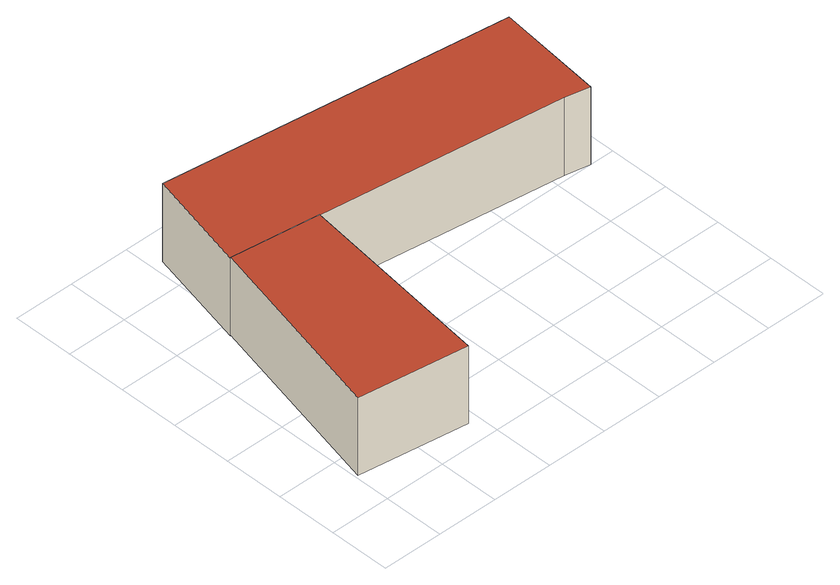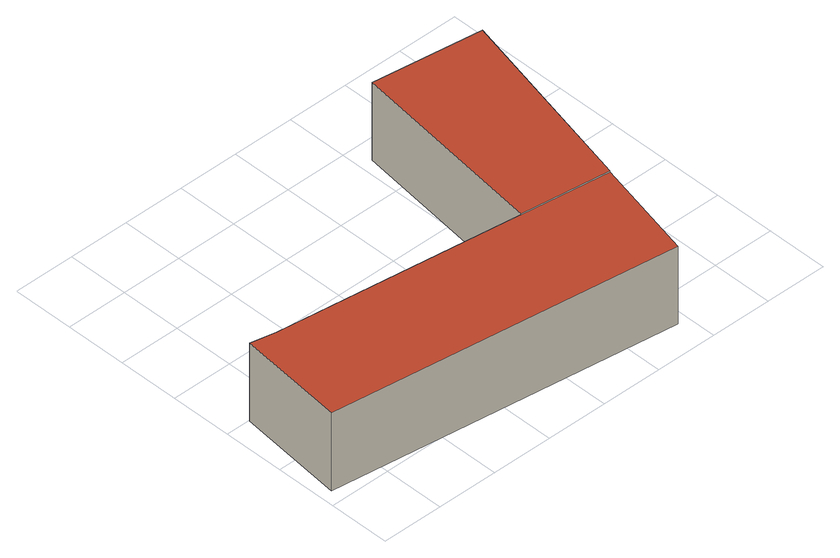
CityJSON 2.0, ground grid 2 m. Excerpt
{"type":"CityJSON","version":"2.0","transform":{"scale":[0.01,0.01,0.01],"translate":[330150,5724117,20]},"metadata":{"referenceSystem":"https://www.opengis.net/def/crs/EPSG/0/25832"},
"CityObjects":{
"building1":{"type":"Building","attributes":{"Geometrietyp2DReferenz":"3000","Gemeindeschluessel":"05170048","function":"31001_2463","roofType":"1000","measuredHeight":2.69},"address":[{"country":"Germany","locality":"Wesel","thoroughfareNumber":"28","thoroughfareName":"Papenweg"}],"geometry":[{"type":"Solid","lod":"2","boundaries":[[[[0,1,2,3]],[[4,5,1,0]],[[6,7,5,4]],[[3,2,7,6]],[[4,0,3,6]],[[1,5,7,2]]]],"semantics":{"surfaces":[{"type":"WallSurface"},{"type":"RoofSurface"},{"type":"GroundSurface"}],"values":[[0,0,0,0,1,2]]}}]},
"building2":{"type":"Building","attributes":{"Geometrietyp2DReferenz":"3000","Gemeindeschluessel":"05170048","function":"51009_1610","roofType":"9999","measuredHeight":2.71},"geometry":[{"type":"Solid","lod":"2","boundaries":[[[[8,9,10,11,12,13]],[[11,14,15,12]],[[10,16,14,11]],[[9,17,16,10]],[[8,18,17,9]],[[13,19,18,8]],[[12,15,19,13]],[[14,16,17,18,19,15]]]],"semantics":{"surfaces":[{"type":"RoofSurface"},{"type":"WallSurface"},{"type":"GroundSurface"}],"values":[[0,1,1,1,1,1,1,2]]}}]}
},
"vertices":[
[156,760,346],[156,760,77],[5,117,77],[5,117,346],[446,722,346],[446,722,77],[361,68,346],[361,68,77],
[156,760,343],[446,722,343],[1240,618,343],[1320,601,343],[1361,954,343],[236,1101,343],[1320,601,73],[1361,954,73],[1240,618,73],[446,722,73],[156,760,73],[236,1101,73]
]}
